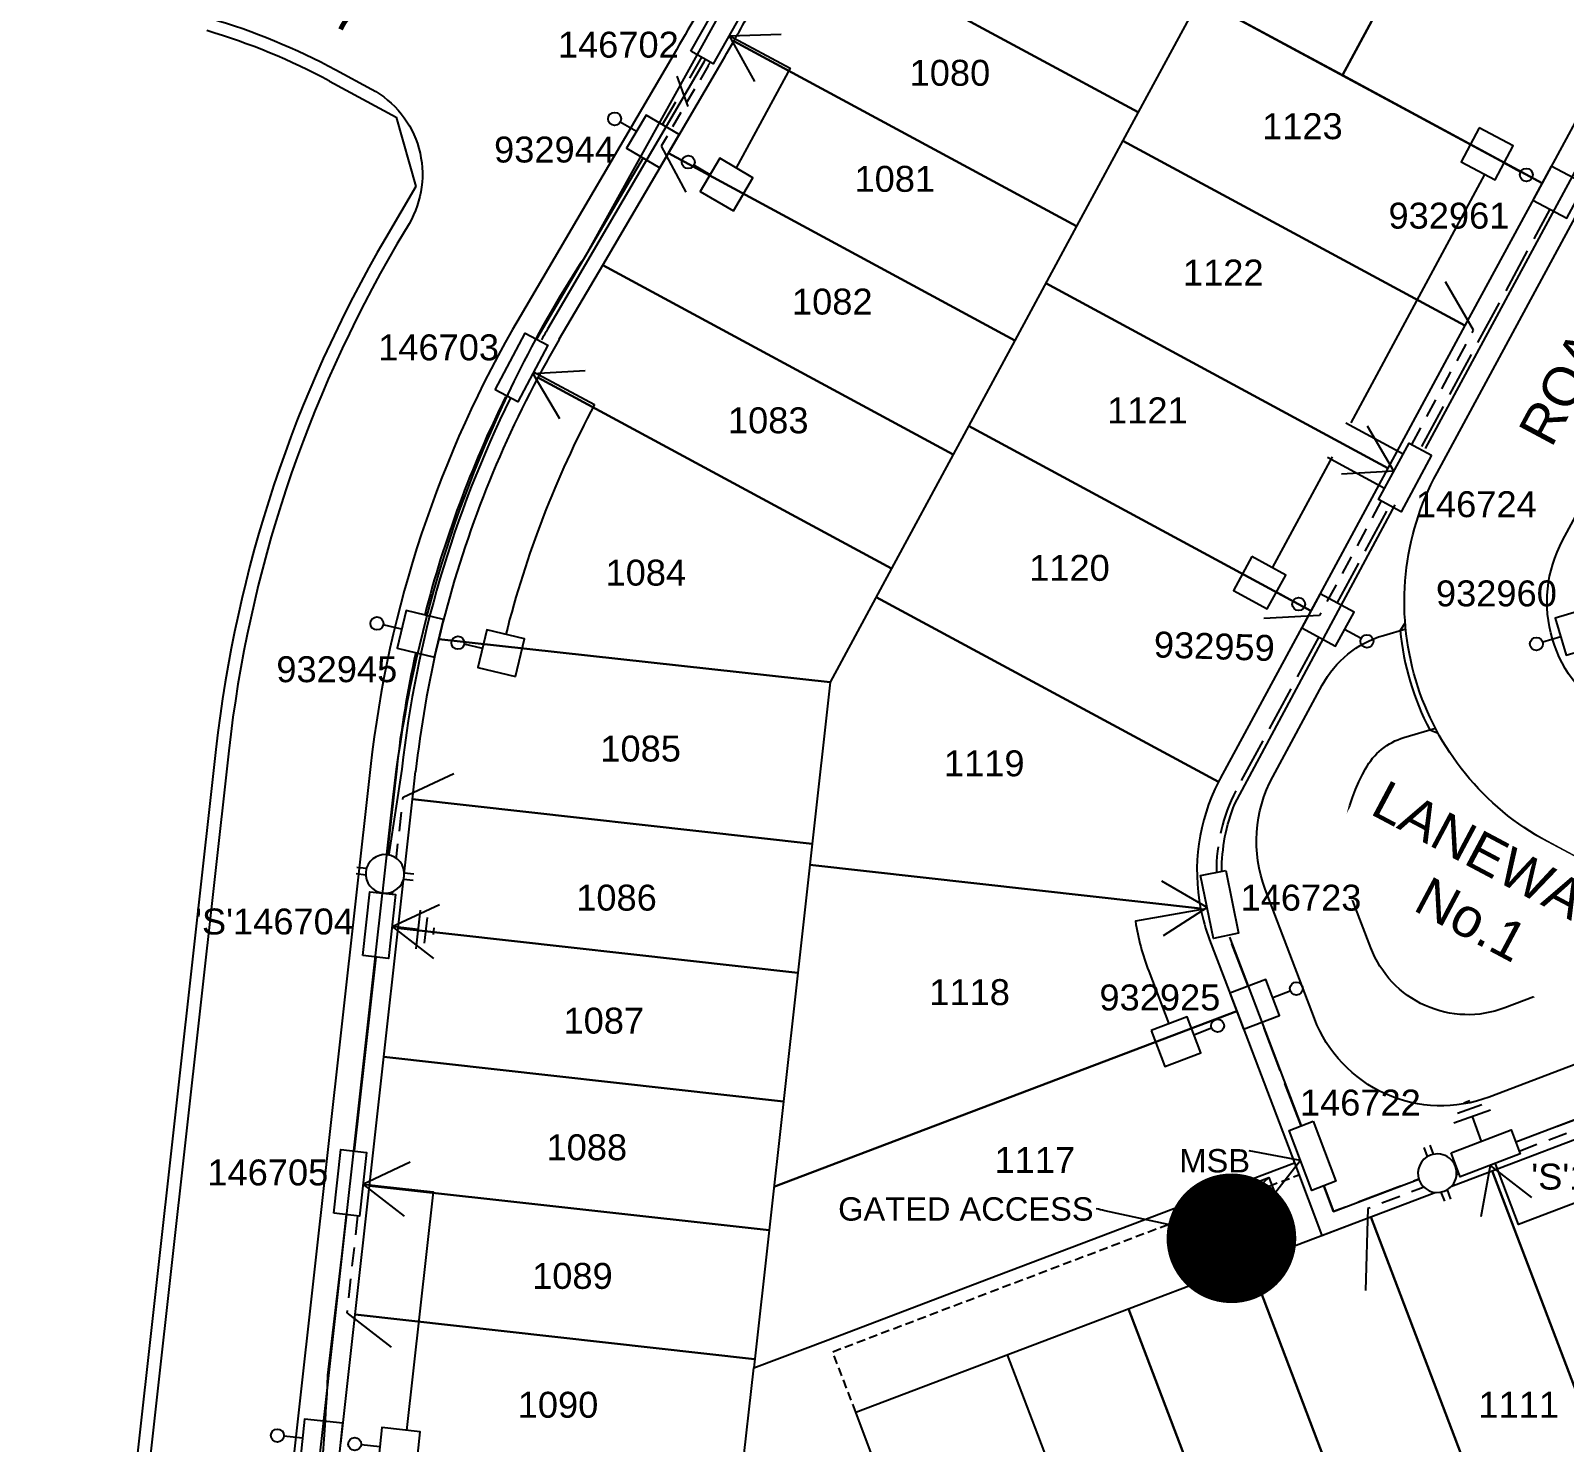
# Model space of a CAD drawing. Header units: metres. Extents: x 303507 to 304452, y 6274483 to 6275961.
# Drawn here: x 304030.7 to 304149, y 6274784.9 to 6274893.8 of the extents above; entities that cross this region are included whole.
import ezdxf
from ezdxf import colors
from ezdxf.entities.mleader import LeaderData, LeaderLine
from ezdxf.enums import TextEntityAlignment as Align
from ezdxf.math import Vec2, Vec3

# ---------------------------------------------------------------- set-up
doc = ezdxf.new("R2010")
doc.units = ezdxf.units.M
doc.header["$LTSCALE"] = 0.7
for name, pattern in [('Cable Exist UG', [8.2, 4, -1.2, 1.8, -1.2]), ('Dash', [5, 3, -2]), ('DASHED', [19.05, 12.7, -6.35]), ('DIVIDE', [31.75, 12.7, -6.35, 0, -6.35, 0, -6.35]), ('IE Trench LV', [6.5, 5, -1.5])]:
    doc.linetypes.add(name, pattern=pattern)
doc.layers.get('0').update_dxf_attribs({"color": 6})
for name, color, linetype in [('_User Miscellaneous1', 3, 'Continuous'), ('_User Miscellaneous4', 7, 'Continuous'), ('_User Miscellaneous7', 150, 'Continuous'), ('_User Miscellaneous8', 7, 'Continuous'), ('_User Miscellaneous9', 8, 'Continuous'), ('Cadastre Developer_SP_NEW', 4, 'Continuous'), ('Cadastre Roads_SP_NEW', 8, 'Continuous'), ('Equip_LV_NEW', 5, 'Continuous'), ('Mains_HV_NEW_U72', 2, 'Continuous'), ('Mains_LV_NEW_R6', 2, 'Continuous'), ('Mains_LV_NEW_T84', 2, 'Continuous'), ('Services_SP_NEW_UG', 2, 'Continuous'), ('SupportsUG_SP_LV_NEW', 2, 'Continuous'), ('SupportsUG_SP_LV_SL_NEW', 2, 'Continuous'), ('Trench_SP_NEW', 2, 'Continuous')]:
    doc.layers.add(name, color=color, linetype=linetype)
doc.layers.add('_User Miscellaneous5', color=7, linetype='Continuous', lineweight=35)
doc.styles.add('ARIAL', font='arial.ttf', dxfattribs={"height": 2})
doc.styles.add('ARIAL 3.0', font='arial.ttf', dxfattribs={"height": 3})
doc.styles.add('POLE_LABEL', font='arial.ttf')
doc.styles.add('SL_LABEL', font='arial.ttf')
doc.styles.get("Standard").update_dxf_attribs({"font": 'arial.ttf'})
doc.styles.add('style1', font='iso3098b.shx')
doc.linetypes.add('Cable New UG', pattern='A,8,-1,["x",style1,S=3.5,R=0,X=0.35,Y=-1],-3.5', length=12.5)
doc.linetypes.add('Cable Z', pattern='A,8,-1,["Z",Standard,S=2.5,R=0,X=0.35,Y=-1.25],-3.5', length=12.5)
doc.linetypes.add('IE Trench HV', pattern='A,8,-2,["/",style1,S=2.5,R=0,X=0.1,Y=-1],-4.5', length=14.5)

# ---------------------------------------------------------------- blocks, each defined once
blk = doc.blocks.new('*U154')
at = {"layer": '_User Miscellaneous7', "lineweight": -3}
blk.add_lwpolyline([(0, -3.62), (0, -2.17)], dxfattribs=at)
blk.add_lwpolyline([(-1.49, -6.59), (1.48, -6.59), (1.48, -3.62), (-1.49, -3.62)], close=True, dxfattribs=at)
blk.add_circle((0, -1.67), 0.5, dxfattribs=at)
at = {"layer": '_User Miscellaneous8', "color": 2, "lineweight": -3}
blk.add_lwpolyline([(-1.49, 0), (1.48, 0), (1.48, 2.97), (-1.49, 2.97)], close=True, dxfattribs=at)
at = {"style": 'POLE_LABEL', "flags": 9}
blk.add_attdef('STRUCTURE_PLANT_NUMBER', text='', height=0.2, dxfattribs=at).set_placement((1.64, 1.73), align=Align.MIDDLE_LEFT)
for tag, flags, p in [('STREET_CODE', 9, (1.64, 1.48)), ('OWNED_BY', 9, (1.64, 1.09)), ('COLUMN_TYPE', 9, (1.64, 1.29)), ('OPERATED_BY', 9, (1.64, 0.89)), ('STATE', 9, (1.64, 0.49)), ('MAINTAINED_BY', 9, (1.64, 0.69)), ('USAGE', 9, (1.64, 0.29)), ('LEGEND', 9, (1.64, 0.09)), ('SUBURB', 9, (1.64, -0.31)), ('STREETNAME', 9, (1.64, -0.51)), ('PARENT', 9, (1.64, -0.11)), ('LOCATION', 9, (1.64, -0.71)), ('NOTES', 9, (1.64, -0.91)), ('LABEL_ALIGNMENT', 9, (1.64, -1.11)), ('Z', 1, (1.64, -1.31))]:
    blk.add_attdef(tag, text='', height=0.2, dxfattribs=dict(flags=flags)).set_placement(p, align=Align.MIDDLE_LEFT)
at = {"layer": '_User Miscellaneous5', "style": 'ARIAL', "flags": 8}
blk.add_attdef('ASSET_NUM', text='', height=2, dxfattribs=at).set_placement((2, 3.49), align=Align.MIDDLE_LEFT)
blk = doc.blocks.new('*U66')
at = {"layer": '_User Miscellaneous8', "color": 2}
blk.add_line((0, 0), (0, 1.45), dxfattribs=at)
blk.add_circle((0, 1.95), 0.5, dxfattribs=at)
for tag, p, flags in [('Z', (0, 0), 1), ('OPERATED_BY', (0, -9.61), 9)]:
    blk.add_attdef(tag, p, '', height=0.2, dxfattribs=dict(flags=flags))
at = {"style": 'SL_LABEL', "flags": 9}
blk.add_attdef('STREET_CODE', text='', height=0.2, dxfattribs=at).set_placement((0, -0.2), align=Align.MIDDLE_LEFT)
at = {"flags": 9}
for tag, p in [('CONSTRUCTED_VOLTAGE', (0, -0.4)), ('CONTROL_TYPE', (0, -0.6)), ('LANTERN_PURPOSE', (0, -0.8)), ('LANTERN_TYPE', (0, -1)), ('NO_PHASES', (0, -1.2)), ('OPERATING_VOLTAGE', (0, -1.4)), ('ORIENTATION', (0, -1.6)), ('OWNED_BY', (0, -1.8)), ('STATE', (0, -2)), ('CEXIST', (0, -2.4)), ('USAGE', (0, -2.2)), ('CNEW', (0, -2.6)), ('CNUMBER', (0, -2.8)), ('CREMOVE', (0, -3)), ('CREPLACE', (0, -3.2)), ('LKINGHEIGHT', (0, -3.4)), ('LBRACKET', (0, -3.6)), ('LBRACKETVOCAB', (0, -3.8)), ('LCATEGORY', (0, -4)), ('LCHARGE1', (0, -4.2)), ('LCHARGE1PERCENT', (0, -4.4)), ('LCHARGE2', (0, -4.6)), ('LCHARGE2PERCENT', (0, -4.8)), ('LCHARGE3', (0, -5)), ('LCHARGE3PERCENT', (0, -5.2)), ('LEXIST', (0, -5.4)), ('LLAMP', (0, -5.6)), ('LLAMPVOCAB', (0, -5.8)), ('LMAST', (0, -6)), ('LMASTVOCAB', (0, -6.2)), ('LNEW', (0, -6.4)), ('LANTNUMBER', (0, -6.6)), ('LOUTREACH', (0, -7)), ('LOUTREACHVOCAB', (0, -7.2)), ('LRATECODE', (0, -7.4)), ('LREMOVE', (0, -7.6)), ('LREPLACE', (0, -7.8)), ('LTYPE', (0, -8)), ('LTYPEVOCAB', (0, -8.2)), ('SUBURB', (0, -8.6)), ('STREETNAME', (0, -8.8)), ('LEGEND', (0, -8.4)), ('LOCATION', (0, -9)), ('NOTES', (0, -9.2)), ('MAINTAINED_BY', (0, -9.86))]:
    blk.add_attdef(tag, text='', height=0.2, dxfattribs=at).set_placement(p, align=Align.MIDDLE_LEFT)
blk = doc.blocks.new('*U155')
at = {"layer": '_User Miscellaneous7', "lineweight": -3}
blk.add_lwpolyline([(0, -3.45), (0, -2)], dxfattribs=at)
blk.add_lwpolyline([(-1.49, -6.42), (1.49, -6.42), (1.49, -3.45), (-1.49, -3.45)], close=True, dxfattribs=at)
blk.add_circle((0, -1.5), 0.5, dxfattribs=at)
at = {"layer": '_User Miscellaneous8', "color": 2, "lineweight": -3}
blk.add_lwpolyline([(-1.49, 0), (1.49, 0), (1.49, 2.97), (-1.49, 2.97)], close=True, dxfattribs=at)
at = {"style": 'POLE_LABEL', "flags": 9}
blk.add_attdef('STRUCTURE_PLANT_NUMBER', text='', height=0.2, dxfattribs=at).set_placement((1.64, 1.73), align=Align.MIDDLE_LEFT)
for tag, flags, p in [('STREET_CODE', 9, (1.64, 1.49)), ('OWNED_BY', 9, (1.64, 1.09)), ('COLUMN_TYPE', 9, (1.64, 1.29)), ('OPERATED_BY', 9, (1.64, 0.89)), ('STATE', 9, (1.64, 0.49)), ('MAINTAINED_BY', 9, (1.64, 0.69)), ('USAGE', 9, (1.64, 0.29)), ('LEGEND', 9, (1.64, 0.09)), ('SUBURB', 9, (1.64, -0.31)), ('STREETNAME', 9, (1.64, -0.51)), ('PARENT', 9, (1.64, -0.11)), ('LOCATION', 9, (1.64, -0.71)), ('NOTES', 9, (1.64, -0.91)), ('LABEL_ALIGNMENT', 9, (1.64, -1.11)), ('Z', 1, (1.64, -1.31))]:
    blk.add_attdef(tag, text='', height=0.2, dxfattribs=dict(flags=flags)).set_placement(p, align=Align.MIDDLE_LEFT)
at = {"layer": '_User Miscellaneous5', "style": 'ARIAL', "flags": 8}
blk.add_attdef('ASSET_NUM', text='', height=2, dxfattribs=at).set_placement((2, 3.49), align=Align.MIDDLE_LEFT)
blk = doc.blocks.new('*U106')
at = {"layer": '_User Miscellaneous7', "lineweight": -3}
blk.add_lwpolyline([(0, -3.03), (0, -1.58)], dxfattribs=at)
blk.add_lwpolyline([(-1.49, -6), (1.49, -6), (1.49, -3.03), (-1.49, -3.03)], close=True, dxfattribs=at)
blk.add_circle((0, -1.08), 0.5, dxfattribs=at)
at = {"layer": '_User Miscellaneous8', "color": 2, "lineweight": -3}
blk.add_lwpolyline([(-1.49, 0), (1.49, 0), (1.49, 2.97), (-1.49, 2.97)], close=True, dxfattribs=at)
at = {"style": 'POLE_LABEL', "flags": 9}
blk.add_attdef('STRUCTURE_PLANT_NUMBER', text='', height=0.2, dxfattribs=at).set_placement((1.64, 1.73), align=Align.MIDDLE_LEFT)
for tag, flags, p in [('STREET_CODE', 9, (1.64, 1.49)), ('OWNED_BY', 9, (1.64, 1.09)), ('COLUMN_TYPE', 9, (1.64, 1.29)), ('OPERATED_BY', 9, (1.64, 0.89)), ('STATE', 9, (1.64, 0.49)), ('MAINTAINED_BY', 9, (1.64, 0.69)), ('USAGE', 9, (1.64, 0.29)), ('LEGEND', 9, (1.64, 0.09)), ('SUBURB', 9, (1.64, -0.31)), ('STREETNAME', 9, (1.64, -0.51)), ('PARENT', 9, (1.64, -0.11)), ('LOCATION', 9, (1.64, -0.71)), ('NOTES', 9, (1.64, -0.91)), ('LABEL_ALIGNMENT', 9, (1.64, -1.11)), ('Z', 1, (1.64, -1.31))]:
    blk.add_attdef(tag, text='', height=0.2, dxfattribs=dict(flags=flags)).set_placement(p, align=Align.MIDDLE_LEFT)
at = {"layer": '_User Miscellaneous5', "style": 'ARIAL', "flags": 8}
blk.add_attdef('ASSET_NUM', text='', height=2, dxfattribs=at).set_placement((2, 3.49), align=Align.MIDDLE_LEFT)
blk = doc.blocks.new('*U148')
at = {"layer": '_User Miscellaneous7', "lineweight": -3}
blk.add_lwpolyline([(0, -3.32), (0, -1.87)], dxfattribs=at)
blk.add_lwpolyline([(-1.49, -6.29), (1.48, -6.29), (1.48, -3.32), (-1.49, -3.32)], close=True, dxfattribs=at)
blk.add_circle((0, -1.37), 0.5, dxfattribs=at)
at = {"layer": '_User Miscellaneous8', "color": 2, "lineweight": -3}
blk.add_lwpolyline([(-1.49, 0), (1.48, 0), (1.48, 2.97), (-1.49, 2.97)], close=True, dxfattribs=at)
at = {"style": 'POLE_LABEL', "flags": 9}
blk.add_attdef('STRUCTURE_PLANT_NUMBER', text='', height=0.2, dxfattribs=at).set_placement((1.64, 1.73), align=Align.MIDDLE_LEFT)
for tag, flags, p in [('STREET_CODE', 9, (1.64, 1.48)), ('OWNED_BY', 9, (1.64, 1.09)), ('COLUMN_TYPE', 9, (1.64, 1.29)), ('OPERATED_BY', 9, (1.64, 0.89)), ('STATE', 9, (1.64, 0.49)), ('MAINTAINED_BY', 9, (1.64, 0.69)), ('USAGE', 9, (1.64, 0.29)), ('LEGEND', 9, (1.64, 0.09)), ('SUBURB', 9, (1.64, -0.31)), ('STREETNAME', 9, (1.64, -0.51)), ('PARENT', 9, (1.64, -0.11)), ('LOCATION', 9, (1.64, -0.71)), ('NOTES', 9, (1.64, -0.91)), ('LABEL_ALIGNMENT', 9, (1.64, -1.11)), ('Z', 1, (1.64, -1.31))]:
    blk.add_attdef(tag, text='', height=0.2, dxfattribs=dict(flags=flags)).set_placement(p, align=Align.MIDDLE_LEFT)
at = {"layer": '_User Miscellaneous5', "style": 'ARIAL', "flags": 8}
blk.add_attdef('ASSET_NUM', text='', height=2, dxfattribs=at).set_placement((2, 3.49), align=Align.MIDDLE_LEFT)
blk = doc.blocks.new('*U86')
at = {"lineweight": -3}
blk.add_lwpolyline([(-2.48, 2.49), (2.47, 2.49), (2.47, 0.51), (-2.48, 0.51)], close=True, dxfattribs=at)
for tag, flags, p in [('STREET_CODE', 9, (1.5, 3.5)), ('OWNED_BY', 9, (1.5, 3.3)), ('OPERATED_BY', 9, (1.5, 3.1)), ('STATE', 9, (1.5, 2.7)), ('SUPPORT_TYPE', 9, (1.5, 2.5)), ('MAINTAINED_BY', 9, (1.5, 2.9)), ('USAGE', 9, (1.5, 2.3)), ('SUBURB', 9, (1.5, 1.7)), ('STREETNAME', 9, (1.5, 1.5)), ('LEGEND', 9, (1.5, 2.1)), ('PARENT', 9, (1.5, 1.9)), ('LOCATION', 9, (1.5, 1.3)), ('NOTES', 9, (1.5, 1.1)), ('Z', 1, (1.5, 0.9))]:
    blk.add_attdef(tag, text='', height=0.2, dxfattribs=dict(flags=flags)).set_placement(p, align=Align.MIDDLE_LEFT)
at = {"layer": '_User Miscellaneous4', "style": 'ARIAL', "flags": 8}
blk.add_attdef('ASSET_NUM', text='', height=2, dxfattribs=at).set_placement((2, 5.5), align=Align.MIDDLE_LEFT)
blk = doc.blocks.new('A$C1B2C29DD')
at = {"layer": 'Services_SP_NEW_UG', "color": 2, "flags": 128}
for points in [[(0, 0), (-2.1, 3.44)], [(0, 0), (2.1, 3.44)]]:
    blk.add_lwpolyline(points, dxfattribs=at)
blk = doc.blocks.new('*U87')
at = {"layer": 'Services_SP_NEW_UG', "color": 2, "flags": 128}
blk.add_lwpolyline([(-10, -0.75), (-12.24, 2.93)], dxfattribs=at)
at = {"layer": 'Services_SP_NEW_UG', "color": 2, "linetype": 'Dash', "ltscale": 0.7, "flags": 128}
blk.add_lwpolyline([(-2.47, -0.75), (-10, -0.75)], dxfattribs=at)
blk = doc.blocks.new('*U225')
at = {"lineweight": -3}
blk.add_lwpolyline([(2.49, 2.47), (2.49, -2.48), (0.51, -2.48), (0.51, 2.47)], close=True, dxfattribs=at)
for tag, flags, p in [('STREET_CODE', 9, (1.5, 3.5)), ('OWNED_BY', 9, (1.5, 3.3)), ('OPERATED_BY', 9, (1.5, 3.1)), ('STATE', 9, (1.5, 2.7)), ('SUPPORT_TYPE', 9, (1.5, 2.5)), ('MAINTAINED_BY', 9, (1.5, 2.9)), ('USAGE', 9, (1.5, 2.3)), ('SUBURB', 9, (1.5, 1.7)), ('STREETNAME', 9, (1.5, 1.5)), ('LEGEND', 9, (1.5, 2.1)), ('PARENT', 9, (1.5, 1.9)), ('LOCATION', 9, (1.5, 1.3)), ('NOTES', 9, (1.5, 1.1)), ('Z', 1, (1.5, 0.9))]:
    blk.add_attdef(tag, text='', height=0.2, dxfattribs=dict(flags=flags)).set_placement(p, align=Align.MIDDLE_LEFT)
at = {"layer": '_User Miscellaneous4', "style": 'ARIAL', "flags": 8}
blk.add_attdef('ASSET_NUM', text='', height=2, dxfattribs=at).set_placement((2, 5.5), align=Align.MIDDLE_LEFT)
blk = doc.blocks.new('*U227')
at = {"lineweight": -3}
blk.add_lwpolyline([(-2.55, 2.42), (2.4, 2.56), (2.46, 0.58), (-2.49, 0.44)], close=True, dxfattribs=at)
for tag, flags, p in [('STREET_CODE', 9, (1.5, 3.5)), ('OWNED_BY', 9, (1.5, 3.3)), ('OPERATED_BY', 9, (1.5, 3.1)), ('STATE', 9, (1.5, 2.7)), ('SUPPORT_TYPE', 9, (1.5, 2.5)), ('MAINTAINED_BY', 9, (1.5, 2.9)), ('USAGE', 9, (1.5, 2.3)), ('SUBURB', 9, (1.5, 1.7)), ('STREETNAME', 9, (1.5, 1.5)), ('LEGEND', 9, (1.5, 2.1)), ('PARENT', 9, (1.5, 1.9)), ('LOCATION', 9, (1.5, 1.3)), ('NOTES', 9, (1.5, 1.1)), ('Z', 1, (1.5, 0.9))]:
    blk.add_attdef(tag, text='', height=0.2, dxfattribs=dict(flags=flags)).set_placement(p, align=Align.MIDDLE_LEFT)
at = {"layer": '_User Miscellaneous4', "style": 'ARIAL', "flags": 8}
blk.add_attdef('ASSET_NUM', text='', height=2, dxfattribs=at).set_placement((2, 5.5), align=Align.MIDDLE_LEFT)
blk = doc.blocks.new('*U75')
at = {"layer": 'Services_SP_NEW_UG', "color": 2, "flags": 128}
blk.add_lwpolyline([(12.5, -0.75), (14.75, 2.93)], dxfattribs=at)
at = {"layer": 'Services_SP_NEW_UG', "color": 2, "linetype": 'Dash', "ltscale": 0.7, "flags": 128}
blk.add_lwpolyline([(2.47, -0.75), (12.5, -0.75)], dxfattribs=at)
blk = doc.blocks.new('*U226')
at = {"layer": 'Services_SP_NEW_UG', "color": 2, "flags": 128}
blk.add_lwpolyline([(-12.5, -0.75), (-14.75, 2.93)], dxfattribs=at)
at = {"layer": 'Services_SP_NEW_UG', "color": 2, "linetype": 'Dash', "ltscale": 0.7, "flags": 128}
blk.add_lwpolyline([(-2.47, -0.75), (-12.5, -0.75)], dxfattribs=at)
blk = doc.blocks.new('*U79')
at = {"layer": 'Services_SP_NEW_UG', "color": 2, "flags": 128}
blk.add_lwpolyline([(-10, -0.75), (-12.25, 2.93)], dxfattribs=at)
at = {"layer": 'Services_SP_NEW_UG', "color": 2, "linetype": 'Dash', "ltscale": 0.7, "flags": 128}
blk.add_lwpolyline([(-2.47, -0.75), (-10, -0.75)], dxfattribs=at)
blk = doc.blocks.new('*U78')
at = {"layer": 'Services_SP_NEW_UG', "color": 2, "flags": 128}
blk.add_lwpolyline([(10, -0.75), (12.25, 2.93)], dxfattribs=at)
at = {"layer": 'Services_SP_NEW_UG', "color": 2, "linetype": 'Dash', "ltscale": 0.7, "flags": 128}
blk.add_lwpolyline([(2.47, -0.75), (10, -0.75)], dxfattribs=at)
blk = doc.blocks.new('*U173')
blk.add_wipeout([(-1.17, -0.57), (-1.28, -0.72), (-1.36, -0.89), (-1.43, -1.06), (-1.47, -1.25), (-1.49, -1.43), (-1.49, -1.62), (-1.46, -1.81), (-1.41, -1.99), (-1.34, -2.16), (-1.25, -2.32), (-1.13, -2.47), (-1, -2.61), (-0.86, -2.72), (-0.7, -2.82), (-0.53, -2.9), (-0.35, -2.95), (-0.16, -2.99), (0.03, -2.99), (0.21, -2.98), (0.4, -2.94), (0.57, -2.88), (0.74, -2.8), (0.9, -2.69), (1.04, -2.57), (1.17, -2.43), (1.28, -2.28), (1.36, -2.11), (1.43, -1.94), (1.47, -1.75), (1.49, -1.57), (1.49, -1.38), (1.46, -1.19), (1.41, -1.01), (1.34, -0.84), (1.25, -0.68), (1.13, -0.53), (1, -0.39), (0.86, -0.28), (0.7, -0.18), (0.53, -0.1), (0.35, -0.05), (0.16, -0.01), (-0.03, -0.01), (-0.21, -0.02), (-0.4, -0.06), (-0.57, -0.12), (-0.74, -0.2), (-0.9, -0.31), (-1.04, -0.43)])
for p, q in [((-1.47, -1.25), (-2.22, -1.25)), ((-1.47, -1.75), (-2.22, -1.75)), ((1.47, -1.25), (2.22, -1.25)), ((1.47, -1.75), (2.22, -1.75))]:
    blk.add_line(p, q)
blk.add_lwpolyline([(1.49, -1.5, 1), (-1.49, -1.5, 1)], format="xyb", close=True)
for tag, p, flags in [('ORIENTATION', (0, 0), 9), ('Z', (0, 0), 1), ('USAGE', (0, -0.2), 9), ('NOTES', (0, -0.4), 9)]:
    blk.add_attdef(tag, p, '', height=0.2, dxfattribs=dict(flags=flags))
blk = doc.blocks.new('Earth')
for p, q in [((0, -2.04), (0, 0)), ((-1.5, -2.04), (1.5, -2.04)), ((-1, -2.64), (1, -2.64)), ((-0.25, -3.24), (0.25, -3.24))]:
    blk.add_line(p, q)
blk = doc.blocks.new('*U201')
at = {"layer": '_User Miscellaneous7', "lineweight": -3}
blk.add_lwpolyline([(0.52, -3.73), (0.52, -2.28)], dxfattribs=at)
blk.add_lwpolyline([(-0.96, -6.7), (2.01, -6.7), (2.01, -3.73), (-0.96, -3.73)], close=True, dxfattribs=at)
blk.add_circle((0.52, -1.78), 0.5, dxfattribs=at)
at = {"layer": '_User Miscellaneous8', "color": 2, "lineweight": -3}
blk.add_lwpolyline([(-1.49, 0), (1.49, 0), (1.49, 2.97), (-1.49, 2.97)], close=True, dxfattribs=at)
at = {"style": 'POLE_LABEL', "flags": 9}
blk.add_attdef('STRUCTURE_PLANT_NUMBER', text='', height=0.2, dxfattribs=at).set_placement((1.64, 1.73), align=Align.MIDDLE_LEFT)
for tag, flags, p in [('STREET_CODE', 9, (1.64, 1.49)), ('OWNED_BY', 9, (1.64, 1.09)), ('COLUMN_TYPE', 9, (1.64, 1.29)), ('OPERATED_BY', 9, (1.64, 0.89)), ('STATE', 9, (1.64, 0.49)), ('MAINTAINED_BY', 9, (1.64, 0.69)), ('USAGE', 9, (1.64, 0.29)), ('LEGEND', 9, (1.64, 0.09)), ('SUBURB', 9, (1.64, -0.31)), ('STREETNAME', 9, (1.64, -0.51)), ('PARENT', 9, (1.64, -0.11)), ('LOCATION', 9, (1.64, -0.71)), ('NOTES', 9, (1.64, -0.91)), ('LABEL_ALIGNMENT', 9, (1.64, -1.11)), ('Z', 1, (1.64, -1.31))]:
    blk.add_attdef(tag, text='', height=0.2, dxfattribs=dict(flags=flags)).set_placement(p, align=Align.MIDDLE_LEFT)
at = {"layer": '_User Miscellaneous5', "style": 'ARIAL', "flags": 8}
blk.add_attdef('ASSET_NUM', text='', height=2, dxfattribs=at).set_placement((2, 3.49), align=Align.MIDDLE_LEFT)
blk = doc.blocks.new('_Dot')
at = {"color": 0, "linetype": 'ByBlock', "lineweight": -2}
blk.add_line((-0.5, 0), (-1, 0), dxfattribs=at)
at = {"color": 0, "linetype": 'ByBlock', "const_width": 0.5}
blk.add_lwpolyline([(-0.25, 0, 1), (0.25, 0, 1)], format="xyb", close=True, dxfattribs=at)

msp = doc.modelspace()

# ---------------------------------------------------------------- hatches: boundary and pattern name
at = {"layer": '_User Miscellaneous1'}
h = msp.add_hatch(dxfattribs=at)
h.set_pattern_fill('ANGLE', color=3)
h.set_pattern_definition([(0, (0, 0), (0, 6.985), [5.08, -1.905]), (90, (0, 0), (-6.985, 4e-16), [5.08, -1.905])])
h.paths.add_polyline_path([(304126.22, 6274805.31), (304126.75, 6274803.92), (304123.28, 6274802.6)])

# ---------------------------------------------------------------- linework, layer by layer
at = {"layer": '_User Miscellaneous1', "color": 3, "lineweight": -3}
msp.add_lwpolyline([(304126.75, 6274803.92), (304123.28, 6274802.6), (304122.75, 6274803.99), (304126.22, 6274805.31)], close=True, dxfattribs=at)
at = {"layer": '_User Miscellaneous1', "color": 3, "flags": 128}
msp.add_lwpolyline([(304126.22, 6274805.31), (304126.75, 6274803.92), (304123.28, 6274802.6), (304126.22, 6274805.31)], dxfattribs=at)
at = {"layer": '_User Miscellaneous9', "flags": 128}
for points in [[(303880.92, 6274901.55), (303890.25, 6274904.91, 0.189053), (303929.52, 6274939.31, -0.41938), (303939.75, 6274942.46), (303998.42, 6274910.75, 0.052412), (304019.01, 6274902.27), (304044.6, 6274894.75, -0.052412), (304054.27, 6274890.77), (304057.02, 6274889.29, -0.424382), (304059.92, 6274878.9), (304058.99, 6274877.31, 0.105117), (304046.02, 6274838.24), (304039.36, 6274778.44, 0.054998), (304039.19, 6274635.22, 0.424194), (304056.75, 6274621.61, 0.088219), (304224.64, 6274677, 0.037313), (304241.77, 6274687.96), (304302.31, 6274733.74, 0.545911), (304300.21, 6274761.33), (304152.92, 6274840.91, -0.414214), (304148.88, 6274854.46), (304172.41, 6274898.01, -0.414214), (304182.57, 6274901.05), (304330.33, 6274821.21)], [(304165.18, 6274821.79, -0.173162), (304161.11, 6274818.32), (304143.22, 6274811.53, -0.414214), (304129.74, 6274817.59), (304125.95, 6274827.56, -0.217916), (304126.53, 6274836.24), (304130.34, 6274843.3, -0.198912), (304135.06, 6274847.14), (304136.78, 6274847.65)], [(304136.74, 6274848.1), (304136.35, 6274847.52, 0.096118), (304138.63, 6274839.85), (304139.28, 6274839.59)], [(304158.14, 6274825.59), (304157.68, 6274824.74, -0.180045), (304155.06, 6274822.44), (304144.41, 6274818.4, -0.414214), (304134.09, 6274823.04), (304132.79, 6274826.46, -0.217916), (304133.45, 6274836.42), (304133.68, 6274836.85, -0.198912), (304136.64, 6274839.26), (304139.07, 6274839.98)]]:
    msp.add_lwpolyline(points, format="xyb", dxfattribs=at)
msp.add_lwpolyline([(304162.73, 6274903.24, 0.414214), (304159.7, 6274913.41), (304113.95, 6274938.13, 0.414214), (304103.79, 6274935.09), (304084.02, 6274898.52, -0.008647), (304080.54, 6274892.32), (304068.48, 6274871.75, 0.105117), (304056.95, 6274837.02), (304050.29, 6274777.23, 0.023584), (304046.42, 6274716.82, 0.420262), (304053.95, 6274709.19), (304061.13, 6274709.22, 0.089985), (304074.3, 6274711.66), (304190.17, 6274755.66, 0.180045), (304208.8, 6274771.97), (304216.22, 6274785.69, 0.414214), (304213.18, 6274795.85), (304147.69, 6274831.24, -0.414214), (304139.2, 6274859.69)], format="xyb", close=True, dxfattribs=at)
at = {"layer": '_User Miscellaneous9', "linetype": 'DASHED', "ltscale": 0.075, "flags": 128}
msp.add_lwpolyline([(304094.37, 6274787.21), (304092.59, 6274791.88), (304128.54, 6274805.53)], dxfattribs=at)
at = {"layer": '_User Miscellaneous9', "linetype": 'DIVIDE', "ltscale": 0.025, "flags": 128}
for points in [[(304123.65, 6274801.08), (304122.43, 6274804.29)], [(304124.75, 6274798.74), (304123.8, 6274801.25)]]:
    msp.add_lwpolyline(points, dxfattribs=at)
at = {"layer": 'Cadastre Developer_SP_NEW'}
for p, q in [((304131.9, 6274890.35), (304146.16, 6274916.75)), ((304146.16, 6274916.75), (304131.9, 6274890.35)), ((304116.15, 6274887.5), (304089.75, 6274901.76)), ((304089.75, 6274901.76), (304116.15, 6274887.5)), ((304120.9, 6274896.29), (304116.15, 6274887.5)), ((304120.9, 6274896.29), (304147.29, 6274882.03)), ((304131.9, 6274890.35), (304120.9, 6274896.29)), ((304111.39, 6274878.7), (304084.96, 6274892.98)), ((304084.96, 6274892.98), (304111.39, 6274878.7)), ((304147.29, 6274882.03), (304131.9, 6274890.35)), ((304116.15, 6274887.5), (304111.39, 6274878.7)), ((304114.96, 6274885.3), (304141.35, 6274871.04)), ((304141.35, 6274871.04), (304114.96, 6274885.3)), ((304106.64, 6274869.9), (304079.92, 6274884.34)), ((304079.92, 6274884.34), (304106.64, 6274869.9)), ((304111.39, 6274878.7), (304106.64, 6274869.9)), ((304101.88, 6274861.1), (304074.86, 6274875.71)), ((304074.86, 6274875.71), (304101.88, 6274861.1)), ((304109.02, 6274874.3), (304135.41, 6274860.04)), ((304135.41, 6274860.04), (304109.02, 6274874.3)), ((304106.64, 6274869.9), (304101.88, 6274861.1)), ((304097.13, 6274852.3), (304069.86, 6274867.04)), ((304069.86, 6274867.04), (304097.13, 6274852.3)), ((304103.07, 6274863.3), (304129.47, 6274849.04)), ((304129.47, 6274849.04), (304103.07, 6274863.3)), ((304101.88, 6274861.1), (304097.13, 6274852.3)), ((304097.13, 6274852.3), (304092.39, 6274843.54)), ((304095.94, 6274850.1), (304122.34, 6274835.84)), ((304122.34, 6274835.84), (304095.94, 6274850.1)), ((304092.39, 6274843.54), (304062.21, 6274846.85)), ((304062.21, 6274846.85), (304092.39, 6274843.54)), ((304092.39, 6274843.54), (304091, 6274831.06)), ((304091, 6274831.06), (304060.19, 6274834.5)), ((304060.19, 6274834.5), (304091, 6274831.06)), ((304091, 6274831.06), (304089.9, 6274821.12)), ((304090.82, 6274829.44), (304120.96, 6274826.08)), ((304120.96, 6274826.08), (304090.82, 6274829.44)), ((304089.9, 6274821.12), (304059.09, 6274824.56)), ((304059.09, 6274824.56), (304089.9, 6274821.12)), ((304089.9, 6274821.12), (304088.79, 6274811.18)), ((304088.05, 6274804.6), (304123.75, 6274818.15)), ((304123.75, 6274818.15), (304088.05, 6274804.6)), ((304088.79, 6274811.18), (304057.98, 6274814.62)), ((304057.98, 6274814.62), (304088.79, 6274811.18)), ((304088.79, 6274811.18), (304087.68, 6274801.25)), ((304122.62, 6274804.35), (304128.19, 6274806.46)), ((304154.1, 6274777.79), (304143.45, 6274805.84)), ((304143.45, 6274805.84), (304154.1, 6274777.79)), ((304087.68, 6274801.25), (304056.87, 6274804.68)), ((304056.87, 6274804.68), (304087.68, 6274801.25)), ((304113.27, 6274800.8), (304122.62, 6274804.35)), ((304087.68, 6274801.25), (304086.5, 6274790.64)), ((304144.75, 6274774.24), (304134.1, 6274802.29)), ((304134.1, 6274802.29), (304144.75, 6274774.24)), ((304103.92, 6274797.25), (304113.27, 6274800.8)), ((304135.4, 6274770.7), (304124.75, 6274798.74)), ((304124.75, 6274798.74), (304135.4, 6274770.7)), ((304092.24, 6274792.81), (304103.92, 6274797.25)), ((304086.57, 6274791.31), (304055.76, 6274794.74)), ((304055.76, 6274794.74), (304086.57, 6274791.31)), ((304126.05, 6274767.15), (304115.4, 6274795.19)), ((304115.4, 6274795.19), (304126.05, 6274767.15)), ((304086.5, 6274790.64), (304092.24, 6274792.81)), ((304084.63, 6274773.92), (304086.5, 6274790.64)), ((304106.05, 6274791.64), (304109.29, 6274783.12)), ((304101.05, 6274769.6), (304094.37, 6274787.21))]:
    msp.add_line(p, q, dxfattribs=at)
at = {"layer": 'Cadastre Roads_SP_NEW', "color": 4}
for p, q in [((304159.65, 6274904.91), (304147.29, 6274882.03)), ((304053.8, 6274889.89), (304058.94, 6274887.11)), ((304079.92, 6274884.34), (304083.56, 6274890.55)), ((304058.94, 6274887.11), (304060.44, 6274881.76)), ((304074.86, 6274875.71), (304079.92, 6274884.34)), ((304060.44, 6274881.76), (304058.13, 6274877.82)), ((304071.5, 6274869.98), (304074.86, 6274875.71)), ((304141.35, 6274871.04), (304135.41, 6274860.04)), ((304135.41, 6274860.04), (304129.47, 6274849.04)), ((304045.03, 6274838.35), (304038.36, 6274778.56)), ((304060.19, 6274834.5), (304060.43, 6274836.63)), ((304059.09, 6274824.56), (304060.19, 6274834.5)), ((304057.98, 6274814.62), (304059.09, 6274824.56)), ((304121.66, 6274823.66), (304123.75, 6274818.15)), ((304123.75, 6274818.15), (304128.19, 6274806.46)), ((304056.87, 6274804.68), (304057.98, 6274814.62)), ((304143.45, 6274805.84), (304152.8, 6274809.39)), ((304128.19, 6274806.46), (304130.31, 6274800.85)), ((304094.37, 6274787.21), (304143.45, 6274805.84)), ((304055.76, 6274794.74), (304056.87, 6274804.68)), ((304130.31, 6274800.85), (304134.1, 6274802.29)), ((304054.65, 6274784.8), (304055.76, 6274794.74))]:
    msp.add_line(p, q, dxfattribs=at)
for centre, radius, start, end in [((303903.23, 6274996.2), 209, 330.4034, 331.6167), ((303903.23, 6274996.2), 209, 329.6351, 330.4034), ((304144.41, 6274827.26), 100, 149.6351, 173.6379), ((304144.41, 6274827.26), 84.5, 149.6351, 151.9192), ((304144.41, 6274827.26), 84.5, 151.9192, 166.5988), ((304144.41, 6274827.26), 84.5, 166.5988, 173.6379), ((304135.68, 6274828.98), 15, 152.7911, 191.1671), ((304135.68, 6274828.98), 15, 191.1671, 200.7907)]:
    msp.add_arc(centre, radius, start, end, dxfattribs=at)
at = {"layer": 'Cadastre Roads_SP_NEW'}
msp.add_arc((304135.68, 6274828.98), 15, 151.6167, 152.7911, dxfattribs=at)
at = {"layer": 'Mains_LV_NEW_R6', "color": 2, "linetype": 'Cable Z'}
msp.add_line((304069.53, 6274867.46), (304074.22, 6274864.94), dxfattribs=at)
at = {"layer": 'Mains_LV_NEW_R6', "color": 2, "linetype": 'Cable Z', "flags": 128}
for points in [[(304084.62, 6274893.42), (304089.31, 6274890.89), (304085.16, 6274883.2)], [(304132.57, 6274863.55), (304142.89, 6274882.69)], [(304136.57, 6274861.12), (304132.16, 6274863.5)], [(304126.51, 6274852.34), (304131.14, 6274860.91)], [(304135.15, 6274858.48), (304130.74, 6274860.86)], [(304162.39, 6274808.13), (304145.48, 6274801.7), (304143.7, 6274806.38)], [(304056.37, 6274804.81), (304061.77, 6274804.21), (304059.73, 6274785.81)]]:
    msp.add_lwpolyline(points, dxfattribs=at)
for points in [[(304074.22, 6274864.94, 0.060351), (304067.38, 6274847.21, 0.052065)], [(304121.49, 6274826.07), (304115.93, 6274825.09, 0.051348), (304116.96, 6274821.23), (304118.5, 6274817.18)]]:
    msp.add_lwpolyline(points, format="xyb", dxfattribs=at)
at = {"layer": 'Mains_LV_NEW_T84', "color": 2, "linetype": 'Cable New UG', "flags": 128}
for points in [[(304138.31, 6274861.56), (304161.18, 6274903.93), (304160.01, 6274907.83), (304136.4, 6274920.57), (304137.34, 6274922.32)], [(304123.19, 6274823.85), (304124.62, 6274820.07), (304128.71, 6274809.31)], [(304057.35, 6274822.33), (304055.66, 6274807.38)], [(304171.8, 6274814.98), (304164.75, 6274815.44), (304160.65, 6274813.89), (304145.27, 6274808.04)], [(304140.64, 6274806.28), (304140.57, 6274806.25)], [(304130.47, 6274804.68), (304131.22, 6274802.7), (304137.79, 6274805.19)], [(304131.62, 6274802.85), (304131.24, 6274802.7)]]:
    msp.add_lwpolyline(points, dxfattribs=at)
for points in [[(304082.81, 6274891.61, -0.00037), (304082.65, 6274891.35), (304070.61, 6274870.77, 0.00277), (304070.13, 6274869.94, 0.00277)], [(304067.75, 6274865.46, 0.087428), (304059.36, 6274836.82), (304057.9, 6274827.25)], [(304055.11, 6274802.46), (304053.64, 6274790.07, -0.030295), (304051.26, 6274767.59, 0.008854)]]:
    msp.add_lwpolyline(points, format="xyb", dxfattribs=at)
at = {"layer": 'Services_SP_NEW_UG', "color": 2, "linetype": 'Dash', "ltscale": 0.6}
msp.add_lwpolyline([(304083.16, 6274891.37, -0.000381), (304083, 6274891.09), (304079.36, 6274884.88)], format="xyb", dxfattribs=at)
at = {"layer": 'Services_SP_NEW_UG', "color": 2, "flags": 128}
for points in [[(304079.36, 6274884.88), (304081.27, 6274881.33)], [(304128.66, 6274806.64), (304124.7, 6274807.39)], [(304128.66, 6274806.64), (304126.19, 6274803.46)], [(304133.86, 6274802.92), (304133.69, 6274796.61)]]:
    msp.add_lwpolyline(points, dxfattribs=at)
at = {"layer": 'Services_SP_NEW_UG', "color": 2, "linetype": 'Dash', "ltscale": 0.7, "flags": 128}
msp.add_lwpolyline([(304140.9, 6274805.6), (304133.86, 6274802.92)], dxfattribs=at)
at = {"layer": 'Trench_SP_NEW', "linetype": 'IE Trench HV'}
for p, q in [((304081.57, 6274890.13), (304082.51, 6274891.74)), ((304079.47, 6274886.54), (304080.5, 6274888.31)), ((304053.34, 6274786.52), (304055.11, 6274802.46))]:
    msp.add_line(p, q, dxfattribs=at)
at = {"layer": 'Trench_SP_NEW', "linetype": 'IE Trench HV', "flags": 128}
for points in [[(304080.58, 6274890.27), (304081.43, 6274887.93)], [(304077.98, 6274883.97), (304069.76, 6274870)], [(304057.35, 6274822.33), (304055.69, 6274807.37)]]:
    msp.add_lwpolyline(points, dxfattribs=at)
at = {"layer": 'Trench_SP_NEW', "linetype": 'IE Trench LV', "flags": 128}
for points in [[(304138.02, 6274861.72), (304147.91, 6274880.01)], [(304131.49, 6274849.63), (304135.67, 6274857.36)], [(304124.62, 6274820.07), (304123.19, 6274823.85)], [(304128.71, 6274809.31), (304125.68, 6274817.29)], [(304160.26, 6274813.73), (304145.27, 6274808.04)], [(304140.64, 6274806.28), (304131.22, 6274802.69), (304130.47, 6274804.68)]]:
    msp.add_lwpolyline(points, dxfattribs=at)
at = {"layer": 'Trench_SP_NEW', "linetype": 'IE Trench HV', "flags": 128}
for points in [[(304067.37, 6274865.55, 0.052361), (304061.13, 6274848.71)], [(304060.44, 6274845.82, 0.026265), (304058.97, 6274836.91), (304057.91, 6274827.3)]]:
    msp.add_lwpolyline(points, format="xyb", dxfattribs=at)
at = {"layer": 'Trench_SP_NEW', "linetype": 'IE Trench LV'}
msp.add_arc((304135.68, 6274828.98), 13.5, 152.7911, 180.547, dxfattribs=at)

# ---------------------------------------------------------------- block references
at = {"layer": 'Equip_LV_NEW', "lineweight": 0}
for p, rotation in [((304058.61, 6274824.68), 83.66393746911116), ((304142.59, 6274808.1), 199.6906141047424)]:
    msp.add_blockref('Earth', p, dxfattribs=dict(at, rotation=rotation))
at = {"layer": 'Services_SP_NEW_UG', "color": 2}
for p, rotation in [((304084.6, 6274893.4), 240.4293859628201), ((304069.47, 6274867.35), 241.9451826707577), ((304135.86, 6274859.8), 61.6426605087764), ((304121.46, 6274826.14), 91.13283715353744), ((304058.61, 6274824.68), 263.6639374219434), ((304056.37, 6274804.81), 263.6639374219434), ((304143.3, 6274806.25), 200.8166666550527)]:
    msp.add_blockref('A$C1B2C29DD', p, dxfattribs=dict(at, rotation=rotation))
at = {"layer": 'Services_SP_NEW_UG'}
for name, p, rotation in [('*U75', (304135.41, 6274860.04), 61.64266053592181), ('*U226', (304135.41, 6274860.04), 61.64266054677543), ('*U79', (304059.11, 6274824.63), 263.6639374479366), ('*U87', (304143.48, 6274805.78), 200.8166666657958), ('*U78', (304056.97, 6274804.74), 263.663937454041)]:
    msp.add_blockref(name, p, dxfattribs=dict(at, rotation=rotation))
at = {"layer": 'SupportsUG_SP_LV_NEW'}
ref = msp.add_blockref('*U86', (304085.05, 6274893.14), dxfattribs=dict(at, rotation=60.4293859584641))
ref.add_attrib('ASSET_NUM_001', '146702', (304071.4, 6274891.71), dxfattribs={"layer": '_User Miscellaneous4', "height": 2, "style": 'ARIAL'})
ref = msp.add_blockref('*U86', (304069.92, 6274867.11), dxfattribs=dict(at, rotation=61.9451826534991))
ref.add_attrib('ASSET_NUM_001', '146703', (304057.54, 6274868.36), dxfattribs={"layer": '_User Miscellaneous4', "height": 2, "style": 'ARIAL'})
ref = msp.add_blockref('*U86', (304059.11, 6274824.63), dxfattribs=dict(at, rotation=83.66393745425029))
ref.add_attrib('ASSET_NUM_001', "'S'146704", (304043.42, 6274824.07), dxfattribs={"layer": '_User Miscellaneous4', "height": 2, "style": 'ARIAL'})
ref = msp.add_blockref('*U86', (304056.87, 6274804.75), dxfattribs=dict(at, rotation=83.66393745432154))
ref.add_attrib('ASSET_NUM_001', '146705', (304044.37, 6274804.71), dxfattribs={"layer": '_User Miscellaneous4', "height": 2, "style": 'ARIAL'})
at = {"layer": 'SupportsUG_SP_LV_SL_NEW', "ltscale": 0.5}
for p, rotation in [((304077.45, 6274886), 59.66113780180552), ((304059.34, 6274847.61), 76.54002656217882), ((304132.07, 6274847.62), 241.4079318977413), ((304148.73, 6274847.04), 106.6582214162627), ((304051.71, 6274785.2), 83.66393745319681)]:
    msp.add_blockref('*U66', p, dxfattribs=dict(at, rotation=rotation))
ref = msp.add_blockref('*U154', (304080.01, 6274884.5), dxfattribs=dict(at, rotation=59.66113780180552))
ref.add_attrib('ASSET_NUM_001', '932944', (304066.48, 6274883.62), dxfattribs={"layer": '_User Miscellaneous5', "height": 2, "style": 'ARIAL'})
ref = msp.add_blockref('*U148', (304147.29, 6274882.02), dxfattribs=dict(at, rotation=241.9143239149271))
ref.add_attrib('ASSET_NUM_001', '932961', (304135.45, 6274878.52), dxfattribs={"layer": '_User Miscellaneous5', "height": 2, "style": 'ARIAL'})
ref = msp.add_blockref('*U106', (304129.47, 6274849.04), dxfattribs=dict(at, rotation=241.4079318977413))
ref.add_attrib('ASSET_NUM_001', '932959', (304117.33, 6274845.45), dxfattribs={"layer": '_User Miscellaneous5', "height": 2, "rotation": 358.1841, "style": 'ARIAL'})
ref = msp.add_blockref('*U106', (304151.58, 6274847.89), dxfattribs=dict(at, rotation=106.6582214162627))
ref.add_attrib('ASSET_NUM_001', '932960', (304139.11, 6274849.38), dxfattribs={"layer": '_User Miscellaneous5', "height": 2, "style": 'ARIAL'})
ref = msp.add_blockref('*U155', (304062.23, 6274846.92), dxfattribs=dict(at, rotation=76.54002656217882))
ref.add_attrib('ASSET_NUM_001', '932945', (304049.69, 6274843.53), dxfattribs={"layer": '_User Miscellaneous5', "height": 2, "style": 'ARIAL'})
ref = msp.add_blockref('*U201', (304123.75, 6274818.15), dxfattribs=dict(at, rotation=290.8166666546509))
ref.add_attrib('ASSET_NUM_001', '932925', (304113.16, 6274818.21), dxfattribs={"layer": '_User Miscellaneous5', "height": 2, "style": 'ARIAL'})
ref = msp.add_blockref('*U106', (304054.66, 6274784.88), dxfattribs=dict(at, rotation=83.66393745319681))
ref.add_attrib('ASSET_NUM_001', '932946', (304041.57, 6274782.1), dxfattribs={"layer": '_User Miscellaneous5', "height": 2, "style": 'ARIAL'})

# ---------------------------------------------------------------- texts
at = {"layer": '_User Miscellaneous1', "char_height": 1.8, "attachment_point": 5, "style": 'ARIAL'}
for s, width, insert in [('MSB', 1.8, (304122.05, 6274806.6)), ('GATED ACCESS', 32.2421, (304102.86, 6274802.88))]:
    msp.add_mtext_dynamic_manual_height_columns(s, width=width, gutter_width=10, heights=[0], dxfattribs=dict(at, insert=insert))
at = {"layer": 'Cadastre Developer_SP_NEW', "style": 'ARIAL'}
for s, p in [('1080', (304101.63, 6274889.54)), ('1123', (304128.81, 6274885.42)), ('1081', (304097.38, 6274881.36)), ('1122', (304122.71, 6274874.13)), ('1082', (304092.56, 6274871.89)), ('1121', (304116.86, 6274863.5)), ('1083', (304087.62, 6274862.73)), ('1120', (304110.85, 6274851.35)), ('1084', (304078.18, 6274850.98)), ('1085', (304077.78, 6274837.41)), ('1119', (304104.28, 6274836.27)), ('1086', (304075.92, 6274825.91)), ('1118', (304103.15, 6274818.62)), ('1087', (304074.94, 6274816.42)), ('1088', (304073.63, 6274806.65)), ('1117', (304108.18, 6274805.67)), ('1089', (304072.52, 6274796.73)), ('1090', (304071.41, 6274786.79)), ('1111', (304145.49, 6274786.79))]:
    msp.add_text(s, height=2, dxfattribs=at).set_placement(p, align=Align.CENTER)

# ---------------------------------------------------------------- leaders
at = {"layer": '_User Miscellaneous1'}
ml = msp.add_multileader_mtext('Standard', dxfattribs=at)
ml.set_content('', color=256, style='ARIAL')
ml.set_leader_properties(color=4)
ml.set_arrow_properties(name='DOT')
ml.build(insert=Vec2(0, 0))
ml.multileader.update_dxf_attribs({"leader_type": 2, "arrow_head_size": 10})
ctx = ml.context
ctx.base_point, ctx.char_height, ctx.arrow_head_size, ctx.plane_origin, ctx.plane_x_axis, ctx.plane_y_axis = Vec3(304108.94, 6274803.34), 2, 10, Vec3(304083.05, 6274771.97), Vec3(0.993773, -0.111427), Vec3(0.111427, 0.993773)
ctx.attachment_type = 1
notes = []
notes.append((ctx, [(1, (1, 1, 0), (304120.87, 6274802), (-0.993773, 0.111427), 8, [(0, [(304123.34, 6274800.63)], 0, [])])]))
ctx.mtext.insert, ctx.mtext.text_direction, ctx.mtext.rotation, ctx.mtext.flow_direction = Vec3(304111.04, 6274804.11), Vec3(0.993773, -0.111427), 6.171526, 5
for ctx, leaders in notes:
    for number, flags, end, landing, length, lines in leaders:
        leader = LeaderData()
        leader.index, (leader.has_last_leader_line, leader.has_dogleg_vector, leader.attachment_direction) = number, flags
        leader.last_leader_point, leader.dogleg_vector, leader.dogleg_length = Vec3(end), Vec3(landing), length
        for number, points, colour, breaks in lines:
            line = LeaderLine()
            line.index, line.vertices, line.color, line.breaks = number, Vec3.list(points), colors.encode_raw_color(colour), breaks
            leader.lines.append(line)
        ctx.leaders.append(leader)

# ---------------------------------------------------------------- next in the draw order: block references
at = {"layer": 'Equip_LV_NEW', "linetype": 'Cable Exist UG', "lineweight": 0, "ltscale": 0.5}
for p, rotation in [((304057.9, 6274827.25), 173.6639374597744), ((304137.81, 6274805.12), 110.635899677346)]:
    msp.add_blockref('*U173', p, dxfattribs=dict(at, rotation=rotation))

# ---------------------------------------------------------------- next in the draw order: texts
at = {"layer": 'Cadastre Roads_SP_NEW', "color": 3, "char_height": 3, "attachment_point": 7, "style": 'ARIAL', "bg_fill": 3, "box_fill_scale": 1.1, "bg_fill_color": 256, "bg_fill_transparency": 3940232}
for s, insert, rotation in [('No.107', (304043.5, 6274898.66), 336.6351), ('ROAD', (304148.05, 6274861.52), 61.809)]:
    msp.add_mtext(s, dxfattribs=dict(at, insert=insert, rotation=rotation))
at = {"layer": 'Cadastre Roads_SP_NEW', "color": 3, "insert": (304142.5, 6274827.7), "char_height": 3, "attachment_point": 5, "rotation": 332, "style": 'ARIAL 3.0', "bg_fill": 2}
msp.add_mtext('LANEWAY\\P No.1', dxfattribs=at)

# ---------------------------------------------------------------- next in the draw order: linework, layer by layer
at = {"layer": 'Cadastre Roads_SP_NEW', "color": 4}
for p, q in [((304147.29, 6274882.03), (304141.35, 6274871.04)), ((304129.47, 6274849.04), (304122.48, 6274836.11))]:
    msp.add_line(p, q, dxfattribs=at)
msp.add_arc((304030.5, 6274846.78), 49, 61.6167, 73.6176, dxfattribs=at)
at = {"layer": 'Mains_HV_NEW_U72', "color": 2, "linetype": 'Cable New UG', "flags": 128}
msp.add_lwpolyline([(304066.19, 6274731.77), (304071.29, 6274717.75), (304089.38, 6274724.38), (304090.92, 6274720.17), (304085.73, 6274718.2), (304081.44, 6274716.51), (304076.12, 6274714.49, -0.111377), (304053.2, 6274711.24), (304048.4, 6274716.08), (304048.99, 6274735.04), (304049.52, 6274745.05), (304050.21, 6274755.07), (304052.06, 6274775.02), (304056.49, 6274814.79), (304058.7, 6274834.66, -0.089049), (304068.52, 6274867.71, -0.028331), (304073.57, 6274876.48), (304106.76, 6274936.33), (303972.89, 6275008.66), (303967.33, 6275007), (303948.02, 6274971.19), (303930.98, 6274980.27), (303922.15, 6274963.63), (303909.59, 6274970.33)], format="xyb", dxfattribs=at)
at = {"layer": 'Mains_LV_NEW_T84', "color": 2, "linetype": 'Cable New UG', "flags": 128}
msp.add_lwpolyline([(304122.6, 6274828.94, -0.099186), (304123.6, 6274834.15), (304135.96, 6274857.21)], format="xyb", dxfattribs=at)
at = {"layer": 'Trench_SP_NEW', "linetype": 'IE Trench LV'}
msp.add_line((304130.08, 6274847.02), (304123.8, 6274835.4), dxfattribs=at)

# ---------------------------------------------------------------- next in the draw order: block references
at = {"layer": 'SupportsUG_SP_LV_NEW'}
ref = msp.add_blockref('*U86', (304135.41, 6274860.04), dxfattribs=dict(at, rotation=241.6426605256388))
ref.add_attrib('ASSET_NUM_001', '146724', (304137.56, 6274856.26), dxfattribs={"layer": '_User Miscellaneous4', "height": 2, "style": 'ARIAL'})
ref = msp.add_blockref('*U227', (304120.96, 6274826.08), dxfattribs=dict(at, rotation=279.950451983063))
ref.add_attrib('ASSET_NUM_001', '146723', (304124.04, 6274825.91), dxfattribs={"layer": '_User Miscellaneous4', "height": 2, "style": 'ARIAL'})
ref = msp.add_blockref('*U225', (304128.19, 6274806.46), dxfattribs=dict(at, rotation=20.81666666492329))
ref.add_attrib('ASSET_NUM_001', '146722', (304128.62, 6274810.1), dxfattribs={"layer": '_User Miscellaneous4', "height": 2, "style": 'ARIAL'})
ref = msp.add_blockref('*U86', (304143.48, 6274805.78), dxfattribs=dict(at, rotation=20.81666666496181))
ref.add_attrib('ASSET_NUM_001', "'S'146721", (304146.46, 6274804.39), dxfattribs={"layer": '_User Miscellaneous4', "height": 2, "style": 'ARIAL'})
at = {"layer": 'SupportsUG_SP_LV_SL_NEW', "ltscale": 0.5, "rotation": 290.8166666546509}
msp.add_blockref('*U66', (304126.52, 6274819.2), dxfattribs=at)

doc.saveas('drawing.dxf')
